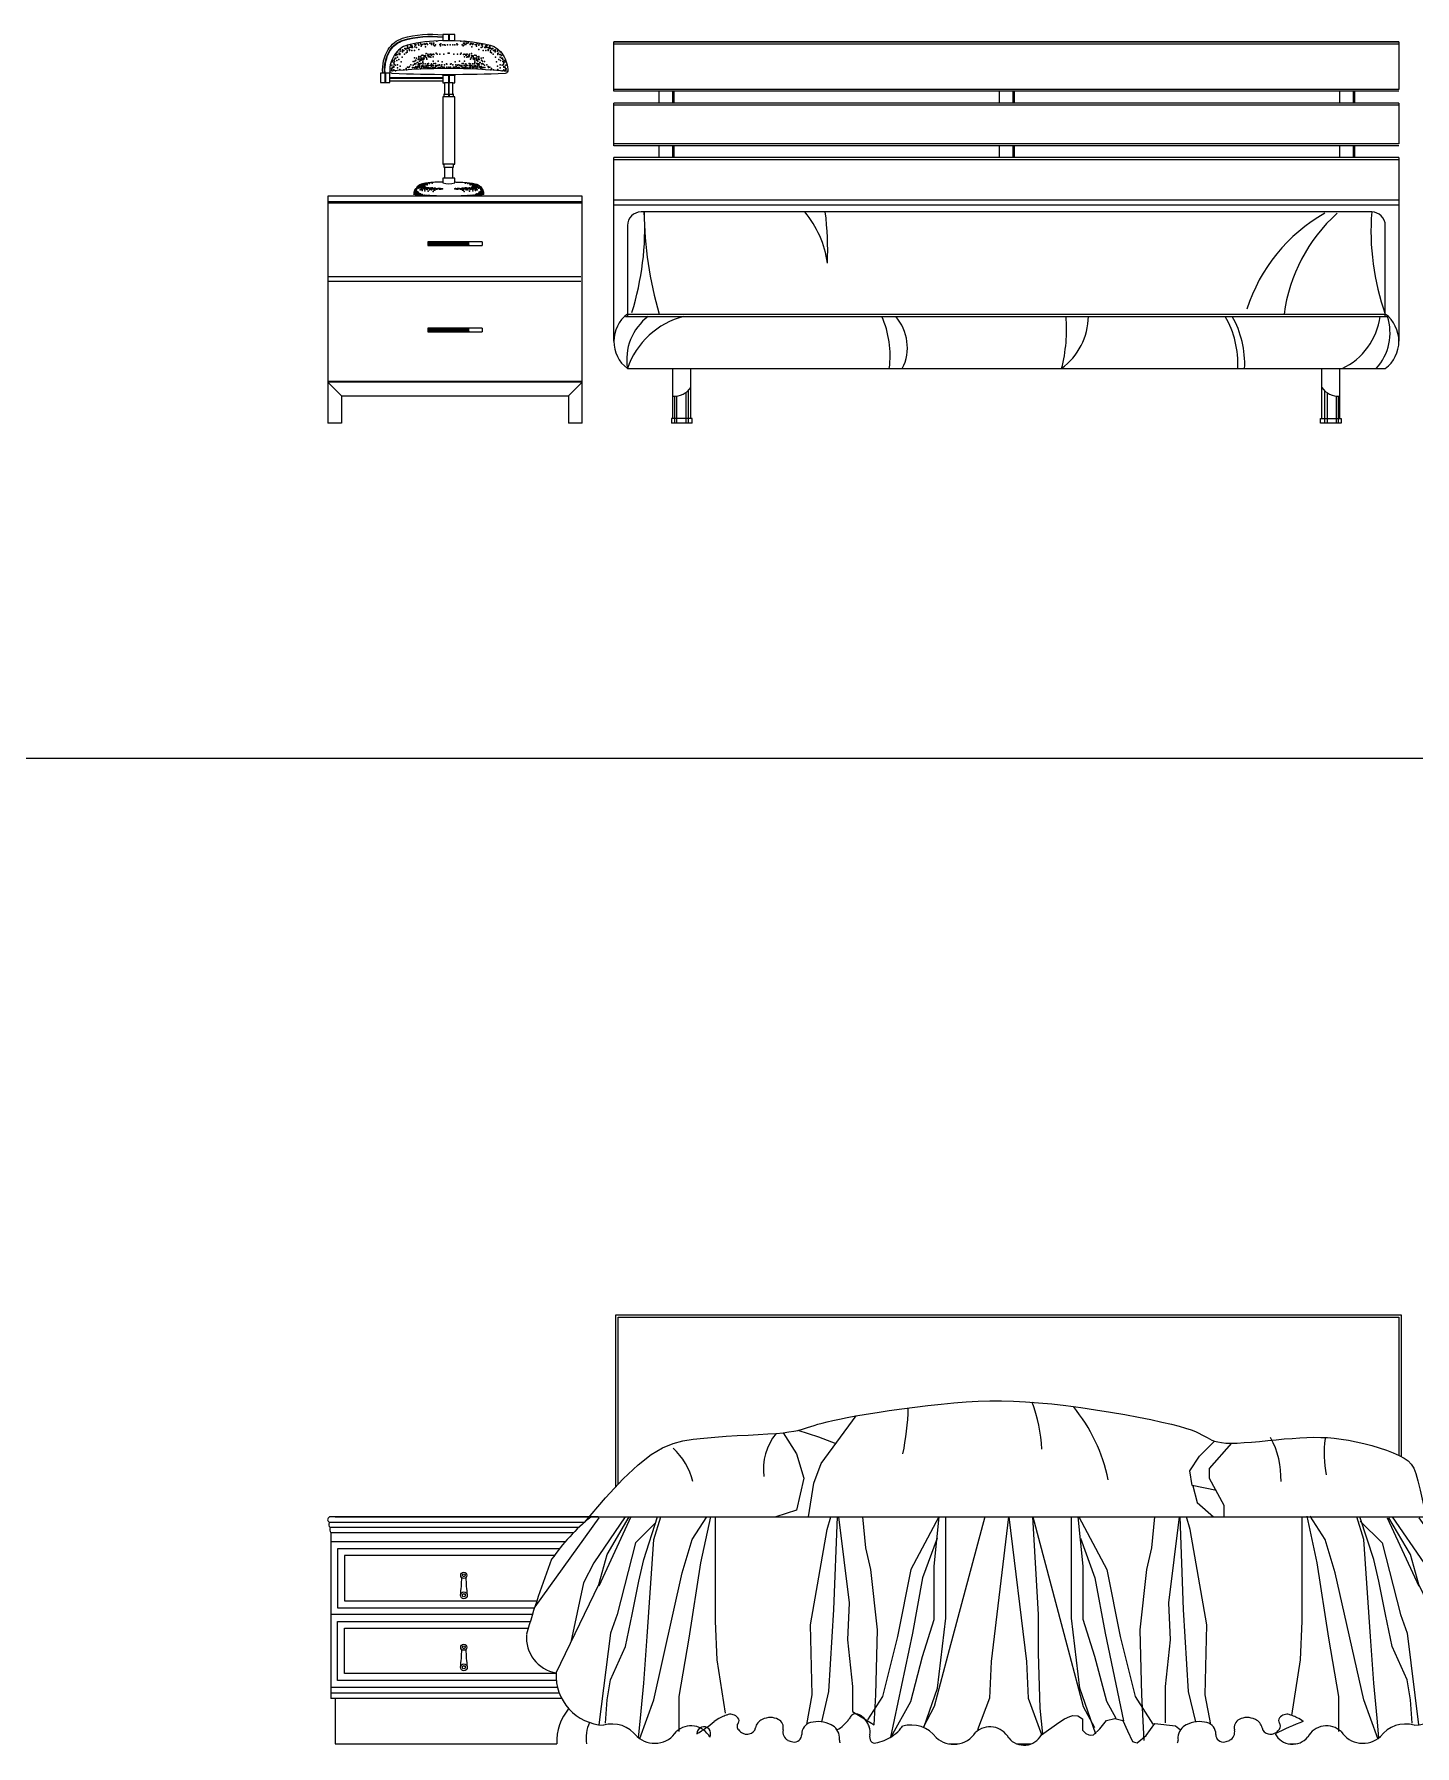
# Model space of a CAD drawing. Header units: millimetres. Extents: x 6388 to 59789, y -18725 to 8137.
# Drawn here: x 23630 to 26672, y 1434 to 5205 of the extents above; entities that cross this region are included whole.
import ezdxf

# ---------------------------------------------------------------- set-up
doc = ezdxf.new("R2010")
doc.units = ezdxf.units.MM
doc.layers.add('www.cad-blocks.net', color=7, linetype='Continuous')

# ---------------------------------------------------------------- blocks, each defined once
blk = doc.blocks.new('A$C5C5230F6')
for p, q in [((265.6, 855.6), (265.6, 842.7)), ((267.1, 855.6), (267.1, 842.7)), ((630, 731), (630, 840)), ((630, 840), (2360, 840)), ((2360, 840), (630, 840)), ((2360, 835), (630, 835)), ((2360, 840), (2360, 735)), ((125.7, 771), (125.7, 749.9)), ((126.9, 771), (126.9, 749.9)), ((253.3, 760.8), (136.7, 760.8)), ((253.3, 759.2), (136.7, 759.2)), ((265.6, 765.3), (265.6, 749.7)), ((267.1, 765.3), (267.1, 749.7)), ((253.3, 753.1), (136.7, 753.1)), ((276.8, 718.3), (255.8, 718.3)), ((275.6, 749.7), (257.1, 749.7)), ((257.1, 724.4), (275.6, 724.4)), ((265.7, 724.4), (265.7, 718.3)), ((265.9, 749.7), (265.9, 724.4)), ((266.8, 749.7), (266.8, 724.4)), ((266.9, 724.4), (266.9, 718.3)), ((2360, 735), (630, 735)), ((2360, 731), (630, 731)), ((730, 705), (730, 731)), ((760, 705), (760, 731)), ((763, 705), (763, 731)), ((1480, 705), (1480, 731)), ((1510, 705), (1510, 731)), ((1513, 705), (1513, 731)), ((2230, 705), (2230, 731)), ((2260, 705), (2260, 731)), ((2263, 705), (2263, 731)), ((630, 611), (630, 705)), ((2360, 705), (630, 705)), ((2360, 700), (630, 700)), ((2360, 705), (2360, 615)), ((2360, 615), (630, 615)), ((2360, 611), (630, 611)), ((730, 585), (730, 611)), ((760, 585), (760, 611)), ((763, 585), (763, 611)), ((1480, 585), (1480, 611)), ((1510, 585), (1510, 611)), ((1513, 585), (1513, 611)), ((2230, 585), (2230, 611)), ((2260, 585), (2260, 611)), ((2263, 585), (2263, 611)), ((276.8, 570.1), (255.8, 570.1)), ((2360, 585), (630, 585)), ((630, 180), (630, 585)), ((2360, 580), (630, 580)), ((2360, 585), (2360, 180)), ((257.1, 564), (275.6, 564)), ((275.6, 539.2), (257.1, 539.2)), ((560, 500), (0, 500)), ((0, 500), (0, 488)), ((560, 488), (560, 500)), ((2360, 491), (630, 491)), ((0, 488), (560, 488)), ((0, 488), (0, 90)), ((0, 485), (560, 485)), ((560, 0), (560, 488)), ((2360, 480), (630, 480)), ((2300, 465), (690, 465)), ((660, 435), (660, 235)), ((2330, 235), (2330, 435)), ((220, 399.2), (220, 391.2)), ((280, 399.2), (220, 399.2)), ((220, 397.3), (310.4, 397.3)), ((220, 395.3), (310.7, 395.3)), ((220, 391.2), (340, 391.2)), ((220.1, 394), (310.7, 394)), ((340, 399.2), (280, 399.2)), ((340, 399.2), (340, 391.2)), ((0, 322.5), (557.2, 322.5)), ((0, 312.5), (557.2, 312.5)), ((655.5, 235), (2334.5, 235)), ((660, 240), (2330, 240)), ((220, 209), (220, 201)), ((280, 209), (220, 209)), ((220, 207.1), (310.7, 207.1)), ((220, 205), (310.7, 205)), ((220, 201), (340, 201)), ((220.1, 203.8), (310.7, 203.8)), ((340, 209), (280, 209)), ((340, 209), (340, 201)), ((660, 120), (2330, 120)), ((760, 10), (760, 120)), ((800, 10), (800, 120)), ((2190, 10), (2190, 120)), ((2230, 10), (2230, 120)), ((0, 92), (560, 92)), ((560, 90), (0, 90)), ((0, 90), (0, 0)), ((30, 60), (0, 90)), ((530, 60), (560, 90)), ((560, 60), (560, 90)), ((30, 60), (530, 60)), ((30, 60), (30, 0)), ((530, 60), (530, 0)), ((764, 59.3), (764, 0)), ((768, 59.5), (768, 0)), ((788.4, 66.8), (788.4, 0)), ((793.6, 71), (793.6, 0)), ((2196.4, 71), (2196.4, 0)), ((2201.6, 66.8), (2201.6, 0)), ((2222, 59.5), (2222, 0)), ((2226, 59.3), (2226, 0)), ((30, 0), (0, 0)), ((560, 0), (530, 0)), ((803, 10), (757, 10)), ((757, 10), (757, 0)), ((803, 0), (757, 0)), ((803, 0), (803, 10)), ((2187, 0), (2187, 10)), ((2187, 10), (2233, 10)), ((2233, 0), (2187, 0)), ((2233, 10), (2233, 0))]:
    blk.add_line(p, q)
for points in [[(120.9, 771, -0.15616), (132.9, 823.1, -0.180266), (164.7, 847.6, -0.100872), (253.3, 855)], [(125.1, 771.4, -0.156017), (136.4, 820.9, -0.179879), (165.9, 843.6, -0.100831), (252.8, 850.8, -0.100831)], [(126.1, 771.5, -0.155978), (137.3, 820.4, -0.179774), (166.2, 842.6, -0.100821), (252.7, 849.8, -0.100821)], [(253.3, 842.4, 0.049707), (175, 832.7, 0.178104), (146.9, 811, 0.15202), (136.2, 774.6)], [(253.3, 842.4, -0.064459), (357.7, 832.7, -0.178104), (385.7, 811, -0.15202), (396.5, 774.6)], [(396.5, 774.6, -0.338174), (390.9, 770.1, -0.021936), (141.8, 770.1, -0.338174), (136.2, 774.6)]]:
    blk.add_lwpolyline(points, format="xyb")
for points in [[(279.4, 842.4), (279.4, 855.6), (253.3, 855.6), (253.3, 842.4)], [(253.3, 531.1), (250.8, 531), (247.8, 530.9), (244.8, 530.8), (241.8, 530.7), (238.9, 530.5), (236, 530.4), (233.1, 530.2), (230.2, 529.9), (227.2, 529.7), (224.3, 529.4), (221.3, 529.1), (218.2, 528.7), (215, 528.3), (211.8, 527.8), (208.7, 527), (205.5, 525.9), (202.5, 524.5), (199.6, 522.6), (196.8, 520.1), (194.2, 516.9)], [(280.2, 531.1), (282.7, 531), (285.7, 530.9), (288.7, 530.8), (291.6, 530.7), (294.6, 530.5), (297.5, 530.4), (300.4, 530.2), (303.3, 529.9), (306.2, 529.7), (309.2, 529.4), (312.2, 529.1), (315.3, 528.7), (318.5, 528.3), (321.6, 527.8), (324.8, 527), (328, 525.9), (331, 524.5), (333.9, 522.6), (336.7, 520.1), (339.2, 516.9)], [(189.7, 503.4), (189.7, 503.6), (189.8, 505.4), (189.9, 507), (190.1, 508.3), (190.3, 509.4), (190.6, 510.4), (190.8, 511.2), (191.1, 511.9), (191.3, 512.6), (191.6, 513.2), (191.9, 513.7), (192.1, 514.2), (192.4, 514.7), (192.7, 515.1), (193.1, 515.6), (193.4, 516), (193.8, 516.5), (194.2, 516.9)], [(343.8, 503.4), (335.6, 501.9), (317.8, 500.8), (293.7, 500.2), (266.4, 500), (239.2, 500.2), (215.2, 500.8), (197.7, 501.9), (189.7, 503.4)], [(343.8, 503.4), (343.8, 503.6), (343.7, 505.4), (343.6, 507), (343.4, 508.3), (343.2, 509.4), (342.9, 510.4), (342.7, 511.2), (342.4, 511.9), (342.1, 512.6), (341.9, 513.2), (341.6, 513.7), (341.4, 514.2), (341.1, 514.7), (340.7, 515.1), (340.4, 515.6), (340, 516), (339.7, 516.5), (339.2, 516.9)]]:
    blk.add_lwpolyline(points)
blk.add_lwpolyline([(136.7, 749.9), (136.7, 771), (115.8, 771), (115.8, 749.9)], close=True)
blk.add_lwpolyline([(253.3, 718.3), (253.3, 570.1), (255.8, 570.1), (255.8, 564), (257.1, 564), (257.1, 539.2), (253.3, 539.2), (253.3, 528.8, 0.140748), (279.4, 528.8), (279.4, 539.2), (275.6, 539.2), (275.6, 564), (276.8, 564), (276.8, 570.1), (279.4, 570.1), (279.4, 718.3), (276.8, 718.3), (276.8, 724.4), (275.6, 724.4), (275.6, 749.7), (279.4, 749.7), (279.4, 765.3), (253.3, 765.3), (253.3, 749.7), (257.1, 749.7), (257.1, 724.4), (255.8, 724.4), (255.8, 718.3)], format="xyb", close=True)
for centre, radius, start, end in [((264, -613.3), 1394.2, 84.5501, 95.2605), ((690, 435), 30, 90, 180), ((87.4, 427.8), 610.8, 342.4384, 3.4876), ((1515.1, 470.9), 818.1, 180.4132, 196.3931), ((879.9, 321.8), 223.1, 7.9125, 39.9431), ((420.6, 379.3), 680.8, 357.7417, 7.23), ((2378.3, 139.1), 370.5, 119.3644, 162.4456), ((2469.4, 191.2), 365.7, 132.218, 172.3263), ((2841, 422.6), 542.6, 175.5216, 199.6677), ((2300, 435), 30, 0, 90), ((253.1, 387.8), 58, 3.3462, 11.3212), ((705, 180), 75, 126.8699, 233.1301), ((778.2, 139.4), 119.8, 127.0972, 189.3317), ((828.1, 62.8), 177.6, 104.1855, 161.223), ((1029.6, 148.6), 209.4, 352.1451, 24.3557), ((1173.1, 166.7), 103.8, 333.2496, 41.1516), ((1280, 206.2), 347.7, 345.6471, 4.7548), ((1530.1, 237.1), 145.7, 306.534, 359.1922), ((1790.6, 129.8), 214.5, 357.3815, 29.3653), ((1805.8, 129.8), 214.5, 357.3815, 29.3653), ((2172.1, 253.3), 147.4, 295.2712, 352.8593), ((2224.1, 198.3), 116.4, 317.7312, 18.397), ((2285, 180), 75, 306.8699, 53.1301), ((253.1, 197.6), 58, 3.3462, 11.3212), ((764.1, 102.4), 43.1, 264.4363, 326.4411), ((2225.9, 102.4), 43.1, 213.5589, 275.5637)]:
    blk.add_arc(centre, radius, start, end)
for p in [(175.6, 830.1), (181.7, 832.1), (183.8, 831.1), (184.8, 831.1), (185.8, 830.1), (191.9, 833.2), (192.9, 833.2), (192.9, 832.1), (194, 834.2), (194, 833.2), (199.1, 835.2), (200.1, 832.1), (204.2, 836.2), (205.2, 834.2), (205.2, 830.1), (206.2, 833.2), (208.2, 834.2), (212.3, 835.2), (214.4, 834.2), (216.4, 836.2), (218.4, 836.2), (219.5, 834.2), (224.6, 837.2), (227.6, 837.2), (228.6, 834.2), (231.7, 837.2), (232.7, 833.2), (233.7, 837.2), (234.8, 831.1), (235.8, 831.1), (236.8, 833.2), (239.9, 841.3), (247, 834.2), (248, 833.2), (248.1, 831.1), (249, 835.2), (253.1, 833.2), (257.2, 833.2), (258.3, 832.1), (263.3, 833.2), (269.5, 833.2), (275.6, 833.2), (279.7, 833.2), (283.8, 835.2), (284.8, 833.2), (285.8, 834.2), (292.9, 841.3), (296, 833.2), (298, 831.1), (299.1, 837.2), (300.1, 841.3), (300.1, 833.2), (301.1, 837.2), (304.2, 840.3), (304.2, 834.2), (305.2, 837.2), (308.2, 837.2), (309.3, 838.2), (313.3, 834.2), (314.4, 836.2), (316.4, 836.2), (318.4, 834.2), (320.5, 835.2), (324.6, 834.2), (326.6, 833.2), (327.6, 834.2), (327.6, 830.1), (328.6, 836.2), (332.7, 832.1), (333.7, 835.2), (338.8, 834.2), (338.8, 833.2), (339.8, 833.2), (339.8, 832.1), (340.9, 833.2), (347, 830.1), (348, 831.1), (349, 831.1), (351.1, 832.1), (357.2, 830.1), (142, 795.5), (143, 798.5), (145, 793.4), (146, 797.5), (147.1, 800.6), (147.1, 796.5), (148.1, 803.6), (150.1, 809.7), (150.1, 809.7), (150.1, 803.6), (152.2, 811.8), (152.2, 798.5), (153.2, 817.9), (153.2, 805.7), (154.2, 811.8), (156.2, 800.6), (157.3, 814.8), (158.3, 813.8), (158.3, 811.8), (159.3, 823), (159.3, 818.9), (161.3, 795.5), (163.4, 818.9), (163.4, 805.7), (164.4, 821.9), (164.4, 817.9), (165.4, 820.9), (167.5, 820.9), (168.5, 812.8), (169.5, 825), (170.5, 825), (171.5, 824), (172.6, 815.8), (174.6, 825), (174.6, 819.9), (174.6, 816.9), (175.6, 828.1), (176.6, 825), (179.7, 827), (179.7, 823), (179.7, 820.9), (182.8, 828.1), (184.8, 827), (184.8, 820.9), (185.8, 828.1), (185.8, 827), (186.8, 827), (187.8, 796.5), (190.9, 820.9), (190.9, 804.6), (191.9, 829.1), (191.9, 829.1), (191.9, 797.5), (191.9, 792.4), (194, 799.5), (195, 827), (195, 803.6), (197, 794.4), (198, 794.4), (199.1, 800.6), (200.1, 823), (200.1, 807.7), (200.1, 804.6), (201.1, 801.6), (202.1, 797.5), (203.1, 792.4), (204.2, 806.7), (204.2, 801.6), (204.2, 798.5), (205.2, 799.5), (205.2, 792.4), (206.2, 809.7), (206.2, 803.6), (206.2, 800.6), (209.3, 810.7), (209.3, 803.6), (209.3, 797.5), (209.3, 794.4), (210.3, 800.6), (211.3, 803.6), (212.3, 808.7), (212.3, 806.7), (212.3, 802.6), (214.4, 808.7), (215.4, 829.1), (215.4, 809.7), (215.4, 806.7), (216.4, 813.8), (217.4, 804.6), (218.4, 801.6), (220.5, 812.8), (220.5, 808.7), (221.5, 809.7), (221.5, 792.4), (222.5, 810.7), (222.5, 806.7), (222.5, 806.7), (224.6, 806.7), (225.6, 812.8), (225.6, 806.7), (226.6, 812.8), (226.6, 805.7), (227.6, 810.7), (228.6, 810.7), (229.7, 811.8), (231.7, 806.7), (231.7, 797.5), (232.7, 812.8), (233.7, 811.8), (233.7, 792.4), (236.8, 792.4), (238.8, 814.8), (240.9, 812.8), (242.9, 797.5), (247, 812.8), (252.1, 795.5), (255.2, 812.8), (265.3, 814.8), (267.4, 814.8), (277.6, 812.8), (280.7, 795.5), (285.8, 812.8), (289.9, 797.5), (291.9, 812.8), (294, 814.8), (296, 792.4), (299.1, 811.8), (299.1, 792.4), (300.1, 812.8), (301.1, 806.7), (301.1, 797.5), (303.1, 811.8), (304.2, 810.7), (305.2, 810.7), (306.2, 812.8), (306.2, 805.7), (307.2, 812.8), (307.2, 806.7), (308.2, 806.7), (310.3, 810.7), (310.3, 806.7), (310.3, 806.7), (311.3, 809.7), (311.3, 792.4), (312.3, 812.8), (312.3, 808.7), (314.4, 801.6), (315.4, 804.6), (316.4, 813.8), (317.4, 829.1), (317.4, 809.7), (317.4, 806.7), (318.4, 808.7), (320.5, 808.7), (320.5, 806.7), (320.5, 802.6), (321.5, 803.6), (322.5, 800.6), (323.5, 810.7), (323.5, 803.6), (323.5, 797.5), (323.5, 794.4), (326.6, 809.7), (326.6, 803.6), (326.6, 800.6), (327.6, 799.5), (327.6, 792.4), (328.6, 806.7), (328.6, 801.6), (328.6, 798.5), (329.7, 792.4), (330.7, 797.5), (331.7, 801.6), (332.7, 823), (332.7, 807.7), (332.7, 804.6), (333.7, 800.6), (334.8, 794.4), (335.8, 794.4), (337.8, 827), (337.8, 803.6), (338.8, 799.5), (340.9, 829.1), (340.9, 829.1), (340.9, 797.5), (340.9, 792.4), (341.9, 820.9), (341.9, 804.6), (344.9, 796.5), (346, 827), (347, 828.1), (347, 827), (348, 827), (348, 820.9), (350, 828.1), (353.1, 827), (353.1, 823), (353.1, 820.9), (356.2, 825), (357.2, 828.1), (358.2, 825), (358.2, 819.9), (358.2, 816.9), (360.2, 815.8), (361.3, 824), (362.3, 825), (363.3, 825), (364.3, 812.8), (365.3, 820.9), (367.4, 820.9), (368.4, 821.9), (368.4, 817.9), (369.4, 818.9), (369.4, 805.7), (371.5, 795.5), (373.5, 823), (373.5, 818.9), (374.5, 813.8), (374.5, 811.8), (375.5, 814.8), (376.6, 800.6), (378.6, 811.8), (379.6, 817.9), (379.6, 805.7), (380.6, 811.8), (380.6, 798.5), (382.7, 809.7), (382.7, 809.7), (382.7, 803.6), (384.7, 803.6), (385.7, 800.6), (385.7, 796.5), (386.8, 797.5), (387.8, 793.4), (389.8, 798.5), (390.8, 795.5), (139.9, 780.2), (140.9, 788.3), (140.9, 780.2), (140.9, 778.1), (142, 784.3), (142, 776.1), (143, 783.2), (145, 786.3), (145, 784.3), (145, 778.1), (146, 790.4), (146, 790.4), (149.1, 788.3), (149.1, 776.1), (153.2, 789.4), (153.2, 782.2), (158.3, 779.2), (159.3, 786.3), (167.5, 778.1), (172.6, 781.2), (173.6, 778.1), (175.6, 784.3), (178.7, 783.2), (179.7, 785.3), (182.8, 789.4), (186.8, 783.2), (187.8, 788.3), (189.9, 783.2), (190.9, 790.4), (191.9, 782.2), (192.9, 783.2), (194, 791.4), (194, 785.3), (194, 785.3), (194, 785.3), (195, 783.2), (196, 781.2), (197, 784.3), (198, 785.3), (198, 784.3), (199.1, 789.4), (200.1, 791.4), (201.1, 789.4), (201.1, 789.4), (202.1, 789.4), (202.1, 786.3), (202.1, 786.3), (202.1, 784.3), (204.2, 780.2), (206.2, 786.3), (206.2, 782.2), (207.2, 786.3), (208.2, 787.3), (208.2, 785.3), (210.3, 791.4), (210.3, 785.3), (211.3, 786.3), (211.3, 783.2), (214.4, 791.4), (214.4, 786.3), (214.4, 783.2), (217.4, 787.3), (218.4, 785.3), (218.4, 783.2), (219.5, 791.4), (219.5, 787.3), (221.5, 787.3), (221.5, 783.2), (225.6, 787.3), (225.6, 782.2), (226.6, 788.3), (228.6, 791.4), (228.6, 786.3), (229.7, 783.2), (230.7, 788.3), (230.7, 787.3), (232.7, 787.3), (232.7, 783.2), (234.8, 783.2), (234.8, 782.2), (236.8, 783.2), (237.8, 787.3), (237.8, 786.3), (238.8, 786.3), (240.9, 787.3), (242.9, 788.3), (242.9, 783.2), (245, 783.2), (246, 789.4), (247, 788.3), (248, 783.2), (250.1, 785.3), (250.1, 785.3), (251.1, 789.4), (253.1, 784.3), (256.2, 784.3), (257.2, 789.4), (261.3, 791.4), (262.3, 790.4), (262.3, 784.3), (266.4, 784.3), (266.4, 784.3), (270.5, 790.4), (270.5, 784.3), (271.5, 791.4), (275.6, 789.4), (276.6, 784.3), (279.7, 784.3), (281.7, 789.4), (282.7, 785.3), (282.7, 785.3), (284.8, 783.2), (285.8, 788.3), (286.8, 789.4), (287.8, 783.2), (289.9, 788.3), (289.9, 783.2), (291.9, 787.3), (294, 786.3), (295, 787.3), (295, 786.3), (296, 783.2), (298, 783.2), (298, 782.2), (300.1, 787.3), (300.1, 783.2), (302.1, 788.3), (302.1, 787.3), (303.1, 783.2), (304.2, 791.4), (304.2, 786.3), (306.2, 788.3), (307.2, 787.3), (307.2, 782.2), (311.3, 787.3), (311.3, 783.2), (313.3, 791.4), (313.3, 787.3), (314.4, 785.3), (314.4, 783.2), (315.4, 787.3), (318.4, 791.4), (318.4, 786.3), (318.4, 783.2), (321.5, 786.3), (321.5, 783.2), (322.5, 791.4), (322.5, 785.3), (324.6, 787.3), (324.6, 785.3), (325.6, 786.3), (326.6, 786.3), (326.6, 782.2), (328.6, 780.2), (330.7, 789.4), (330.7, 786.3), (330.7, 786.3), (330.7, 784.3), (331.7, 789.4), (331.7, 789.4), (332.7, 791.4), (333.7, 789.4), (334.8, 785.3), (334.8, 784.3), (335.8, 784.3), (336.8, 781.2), (337.8, 783.2), (338.8, 791.4), (338.8, 785.3), (338.8, 785.3), (338.8, 785.3), (339.8, 783.2), (340.9, 782.2), (341.9, 790.4), (342.9, 783.2), (344.9, 788.3), (346, 783.2), (350, 789.4), (353.1, 785.3), (354.1, 783.2), (357.2, 784.3), (359.2, 778.1), (360.2, 781.2), (365.3, 778.1), (373.5, 786.3), (374.5, 779.2), (379.6, 789.4), (379.6, 782.2), (383.7, 788.3), (383.7, 776.1), (386.8, 790.4), (386.8, 790.4), (387.8, 786.3), (387.8, 784.3), (387.8, 778.1), (389.8, 783.2), (390.8, 784.3), (390.8, 776.1), (391.9, 788.3), (391.9, 780.2), (391.9, 778.1), (392.9, 780.2), (224.2, 528), (229.6, 528.6), (303, 528.6), (308.5, 528), (191.7, 504.6), (192, 507.8), (192, 507.3), (192.3, 511.1), (192.3, 508.7), (192.3, 506.5), (192.3, 505.9), (192.3, 504), (192.5, 504.3), (193.1, 508.4), (193.1, 508.1), (193.4, 510.8), (193.4, 506.5), (193.4, 506.2), (193.4, 504.3), (193.4, 503.7), (193.6, 512.7), (193.9, 506.2), (193.9, 504), (193.9, 502.7), (194.2, 510.3), (194.2, 506.5), (194.5, 513.6), (194.5, 512.5), (194.5, 508.1), (194.7, 513.8), (194.7, 510), (195, 514.4), (195, 511.9), (195, 511.4), (195, 511.1), (195.3, 514.4), (195.3, 506.7), (195.3, 503.5), (195.3, 503.2), (195.5, 515.7), (195.5, 502.9), (195.8, 503.2), (195.8, 502.4), (196.1, 517.1), (196.1, 506.2), (196.1, 504), (196.1, 502.9), (196.4, 506.7), (196.4, 503.7), (196.9, 517.1), (196.9, 503.2), (197.5, 509.2), (197.5, 506.5), (198, 502.7), (198.3, 504.8), (198.3, 503.5), (198.3, 502.7), (198.8, 502.1), (199.1, 520.1), (199.1, 519.3), (199.1, 508.9), (199.4, 504), (199.4, 503.7), (200.2, 506.5), (200.2, 504.3), (200.5, 502.4), (200.7, 517.1), (201, 505.9), (201, 501.8), (201.3, 503.5), (201.5, 519.3), (201.5, 502.4), (201.8, 502.1), (202.1, 520.1), (202.1, 519.8), (202.6, 521.5), (202.6, 502.4), (202.9, 521.5), (203.5, 519), (203.7, 514.1), (204.3, 521.2), (204.3, 504.8), (204.3, 501.6), (204.8, 523.1), (204.8, 517.9), (204.8, 502.7), (205.1, 522.8), (205.1, 521.2), (205.1, 520.4), (205.4, 521.2), (205.6, 515.5), (206.2, 501.6), (206.7, 522.8), (206.7, 521.2), (207, 501.6), (207.5, 521.5), (207.5, 512.2), (207.5, 503.5), (207.5, 501.6), (207.8, 523.9), (207.8, 513.6), (208.1, 517.9), (208.4, 520.4), (208.4, 518.7), (208.6, 525), (208.6, 523.4), (208.9, 519), (209.2, 524.5), (209.2, 521.2), (209.5, 523.4), (209.5, 521.7), (210, 520.4), (210, 520.4), (210, 516.8), (210.3, 525.3), (210.3, 524.2), (210.3, 522.3), (210.3, 521.2), (210.3, 501.6), (210.6, 523.1), (210.6, 521.5), (210.6, 518.2), (210.8, 520.1), (211.1, 522.8), (211.4, 526.1), (211.6, 525.3), (211.6, 524.2), (211.6, 520.1), (211.6, 517.9), (211.6, 501.3), (212.2, 524.7), (212.2, 523.4), (212.2, 502.1), (212.7, 525.6), (212.7, 520.1), (212.7, 519), (212.7, 515.5), (213.3, 518.7), (213.6, 511.7), (213.8, 526.1), (213.8, 522.3), (213.8, 515.2), (214.1, 518.5), (214.4, 519.8), (214.4, 518.2), (214.4, 517.1), (214.4, 501), (214.6, 525.3), (215.2, 516.8), (215.2, 501.6), (215.7, 526.1), (215.7, 518.7), (215.7, 517.6), (216, 519), (216.3, 501), (216.6, 526.4), (216.6, 517.6), (217.1, 515.5), (217.4, 525.8), (217.9, 518.2), (217.9, 516.6), (218.7, 501.3), (219, 524.5), (219, 514.4), (219.6, 517.6), (219.8, 526.9), (220.6, 518.5), (220.6, 517.4), (220.6, 516.6), (220.9, 511.1), (221.2, 517.6), (221.5, 501.3), (222.3, 517.9), (222.8, 517.4), (223.9, 513.8), (223.9, 501), (224.5, 514.7), (225.3, 516.8), (225.3, 515.5), (226.1, 517.1), (226.9, 500.8), (227.7, 517.9), (227.7, 515.7), (228, 514.1), (228.6, 517.4), (228.8, 517.4), (229.1, 500.8), (229.4, 517.6), (229.4, 515.7), (229.6, 516.6), (230.2, 517.4), (230.5, 517.9), (230.5, 516), (230.7, 517.1), (231.3, 500.8), (232.1, 510.3), (232.4, 516), (232.4, 515.7), (233.2, 515.7), (234.3, 513.3), (234.8, 517.4), (234.8, 517.1), (234.8, 517.1), (234.8, 515.2), (235.9, 513.3), (236.5, 517.4), (236.5, 516.8), (236.5, 516.3), (236.5, 515.7), (236.7, 516.8), (239.2, 515.5), (239.5, 516.3), (240, 516), (240.3, 515.5), (240.6, 516), (241.7, 516.3), (241.9, 516), (241.9, 515.7), (243.3, 516.8), (244.4, 516.6), (245.7, 516.6), (246, 515.5), (246.6, 516.8), (247.1, 516.8), (247.9, 515.5), (248.7, 515.5), (249, 516.3), (250.9, 515.7), (252, 516.3), (252.6, 516.3), (280.1, 516.3), (280.6, 516.3), (281.5, 516.6), (281.7, 515.7), (283.6, 516.3), (283.9, 515.5), (284.7, 515.5), (285.6, 516.8), (286.1, 516.8), (286.6, 515.5), (286.9, 516.6), (288.3, 516.6), (289.4, 516.8), (290.7, 516), (290.7, 515.7), (291, 516.3), (292.1, 516), (292.4, 515.5), (292.7, 516), (293.2, 516.3), (293.5, 515.5), (295.9, 516.8), (296.2, 517.4), (296.2, 516.8), (296.2, 516.3), (296.2, 515.7), (296.7, 513.3), (297.8, 517.4), (297.8, 517.1), (297.8, 517.1), (297.8, 515.2), (298.4, 513.3), (299.5, 515.7), (300.3, 516), (300.3, 515.7), (300.6, 510.3), (301.4, 500.8), (301.9, 517.1), (302.2, 517.9), (302.2, 516), (302.5, 517.4), (303, 516.6), (303.3, 517.6), (303.3, 515.7), (303.6, 500.8), (303.8, 517.4), (304.1, 517.4), (304.7, 514.1), (304.9, 517.9), (304.9, 515.7), (305.7, 500.8), (306.6, 517.1), (307.4, 516.8), (307.4, 515.5), (308.2, 514.7), (308.7, 513.8), (308.7, 501), (309.8, 517.4), (311.2, 501.3), (311.5, 517.6), (311.7, 511.1), (312, 518.5), (312, 517.4), (312, 516.6), (312.8, 526.9), (313.1, 517.6), (313.1, 516.3), (313.7, 524.5), (313.7, 514.4), (313.9, 501.3), (315.3, 525.8), (315.6, 515.5), (316.1, 526.4), (316.1, 517.6), (316.4, 501), (316.7, 519), (316.9, 526.1), (316.9, 518.7), (316.9, 517.6), (317.5, 501.6), (317.8, 517.4), (318, 525.3), (318.3, 519.8), (318.3, 518.2), (318.3, 517.1), (318.3, 501), (318.6, 518.5), (318.8, 526.1), (318.8, 522.3), (318.8, 515.2), (319.1, 511.7), (319.9, 525.6), (319.9, 519), (319.9, 515.5), (320.5, 524.7), (320.5, 523.4), (320.5, 502.1), (320.8, 525.6), (321, 525.3), (321, 524.2), (321, 520.1), (321, 520.1), (321, 517.9), (321, 501.3), (321.3, 526.1), (321.3, 524.7), (321.6, 522.8), (321.8, 520.1), (322.1, 521.5), (322.1, 518.2), (322.4, 525.3), (322.4, 522.3), (322.4, 521.2), (322.4, 501.6), (322.7, 520.4), (322.7, 516.8), (323.2, 522.6), (323.2, 521.7), (323.5, 524.5), (323.5, 521.2), (323.8, 519), (323.8, 516.8), (324, 525), (324, 523.4), (324, 522.3), (324.3, 523.9), (324.3, 520.4), (324.3, 518.7), (324.6, 517.9), (324.8, 523.9), (324.8, 522.6), (324.8, 513.6), (325.1, 521.5), (325.1, 517.9), (325.1, 512.2), (325.1, 503.5), (325.1, 501.6), (325.7, 501.6), (325.9, 522.8), (325.9, 521.2), (326.2, 524.2), (326.5, 501.6), (327, 515.5), (327.3, 521.2), (327.6, 522.8), (327.6, 521.2), (327.6, 520.4), (327.8, 523.1), (327.8, 517.9), (327.8, 502.7), (328.1, 523.1), (328.4, 521.2), (328.4, 504.8), (328.4, 501.6), (328.9, 514.1), (329.2, 519), (329.8, 521.5), (330, 521.5), (330, 502.4), (330.6, 520.1), (330.6, 519.8), (330.8, 502.1), (331.1, 519.3), (331.1, 502.4), (331.7, 505.9), (331.7, 501.8), (331.9, 517.1), (332.2, 502.4), (332.5, 506.5), (332.5, 504.3), (333.3, 504), (333.3, 503.7), (333.6, 520.1), (333.6, 519.3), (333.6, 508.9), (333.8, 502.1), (334.4, 503.5), (334.4, 502.7), (334.7, 502.7), (335.2, 509.2), (335.2, 506.5), (335.8, 517.1), (335.8, 503.2), (336.3, 506.7), (336.3, 503.7), (336.6, 517.1), (336.6, 506.2), (336.8, 503.2), (336.8, 502.4), (337.1, 515.7), (337.1, 502.9), (337.4, 514.4), (337.4, 506.7), (337.4, 503.5), (337.4, 503.2), (337.7, 514.4), (337.7, 511.9), (337.7, 511.7), (337.7, 511.4), (337.7, 511.1), (337.9, 513.8), (337.9, 510), (338.2, 513.6), (338.2, 512.5), (338.2, 508.1), (338.2, 505.7), (338.5, 510.3), (338.5, 506.5), (338.8, 504), (338.8, 502.7), (339, 512.7), (339.3, 510.8), (339.3, 506.2), (339.3, 504.3), (339.6, 508.4), (339.6, 508.1), (339.6, 508.1), (339.8, 506.7), (340.1, 504.3), (340.4, 511.1), (340.4, 510), (340.4, 508.7), (340.4, 506.5), (340.4, 504), (340.7, 507.8), (340.7, 507.3), (340.9, 504.6)]:
    blk.add_point(p)
blk = doc.blocks.new('A$C0C653DDB')
for p, q in [((634.5, 569.1), (634.5, 947.6)), ((634.5, 947.6), (2364.8, 947.6)), ((2364.8, 947.6), (2364.8, 635.8)), ((639.5, 574.4), (639.5, 942.6)), ((639.5, 942.6), (2359.8, 942.6)), ((2359.8, 942.6), (2359.8, 638.4)), ((1379.2, 753.9), (1406.3, 756)), ((1406.3, 756), (1432.6, 757.4)), ((1432.6, 757.4), (1458.5, 758.2)), ((1458.5, 758.2), (1484.4, 758.3)), ((1484.4, 758.3), (1510.6, 757.7)), ((1510.6, 757.7), (1537.5, 756.4)), ((1537.5, 756.4), (1565.6, 754.3)), ((1565.6, 754.3), (1595.2, 751.5)), ((1086.7, 620.2), (1163.8, 725.2)), ((1112.6, 715.1), (1127.2, 718.3)), ((1127.2, 718.3), (1144.1, 721.6)), ((1144.1, 721.6), (1163.6, 725.2)), ((1163.6, 725.2), (1185.9, 729)), ((1185.9, 729), (1210.5, 733)), ((1210.5, 733), (1236.9, 737)), ((1236.9, 737), (1264.7, 740.9)), ((1264.7, 740.9), (1293.3, 744.7)), ((1293.3, 744.7), (1322.3, 748.2)), ((1322.3, 748.2), (1351.1, 751.3)), ((1351.1, 751.3), (1379.2, 753.9)), ((1595.2, 751.5), (1626.4, 747.8)), ((1626.4, 747.8), (1658.9, 743.5)), ((1658.9, 743.5), (1691.8, 738.6)), ((1691.8, 738.6), (1724.4, 733.4)), ((1724.4, 733.4), (1756, 728)), ((1756, 728), (1786, 722.5)), ((1786, 722.5), (1813.5, 717)), ((1813.5, 717), (1837.8, 711.8)), ((852.5, 678.5), (877.3, 680.3)), ((877.3, 680.3), (902, 681.8)), ((902, 681.8), (925.9, 683.1)), ((925.9, 683.1), (948.5, 684.3)), ((948.5, 684.3), (969.2, 685.6)), ((969.2, 685.6), (987.5, 686.8)), ((987.5, 686.8), (1002.9, 688.3)), ((1002.9, 688.3), (1015.7, 689.8)), ((1003.2, 688.3), (1032.8, 641.7)), ((1015.7, 689.8), (1026.4, 691.5)), ((1026.4, 691.5), (1035.4, 693.4)), ((1035.4, 693.4), (1043.3, 695.4)), ((1035.7, 693.5), (1081.3, 679.4)), ((1043.3, 695.4), (1050.3, 697.4)), ((1050.3, 697.4), (1057, 699.6)), ((1057, 699.6), (1063.9, 701.9)), ((1063.9, 701.9), (1071.3, 704.3)), ((1071.3, 704.3), (1079.6, 706.8)), ((1079.6, 706.8), (1089.1, 709.4)), ((1081.3, 679.4), (1119.1, 664.3)), ((1089.1, 709.4), (1100, 712.2)), ((1100, 712.2), (1112.6, 715.1)), ((1837.8, 711.8), (1858.6, 706.9)), ((1858.6, 706.9), (1875.8, 702.4)), ((1875.8, 702.4), (1890.1, 698.2)), ((1890.1, 698.2), (1901.9, 694.3)), ((1901.9, 694.3), (1911.5, 690.6)), ((1911.5, 690.6), (1919.4, 687.1)), ((1919.4, 687.1), (1926, 683.8)), ((1926, 683.8), (1931.8, 680.6)), ((1931.8, 680.6), (1937.2, 677.5)), ((712.5, 640), (737.6, 655.1)), ((737.6, 655.1), (760.5, 664.6)), ((760.5, 664.6), (782.4, 670.2)), ((782.4, 670.2), (804.6, 673.7)), ((804.6, 673.7), (828.1, 676.3)), ((828.1, 676.3), (852.5, 678.5)), ((1032.8, 641.7), (1049, 587.9)), ((1920.6, 636.4), (1954, 669.7)), ((1937.2, 677.5), (1942.5, 674.6)), ((1990.9, 665.1), (1942.2, 609.4)), ((1942.5, 674.6), (1948, 672)), ((1948, 672), (1954, 669.7)), ((1954, 669.7), (1961, 667.8)), ((1961, 667.8), (1969.1, 666.3)), ((1969.1, 666.3), (1978.7, 665.4)), ((1978.7, 665.4), (1990.2, 665.1)), ((1990.2, 665.1), (2003.6, 665.4)), ((2003.6, 665.4), (2018.8, 666.3)), ((2018.8, 666.3), (2035.4, 667.5)), ((2035.4, 667.5), (2053, 669.1)), ((2053, 669.1), (2071.1, 670.9)), ((2071.1, 670.9), (2089.4, 672.6)), ((2089.4, 672.6), (2107.5, 674.4)), ((2107.5, 674.4), (2125, 675.8)), ((2125, 675.8), (2141.6, 677)), ((2141.6, 677), (2157.4, 677.8)), ((2157.4, 677.8), (2172.7, 678.1)), ((2172.7, 678.1), (2187.7, 678)), ((2187.7, 678), (2202.6, 677.3)), ((2202.6, 677.3), (2217.7, 676.1)), ((2217.7, 676.1), (2233.1, 674.2)), ((2233.1, 674.2), (2249.1, 671.6)), ((2249.1, 671.6), (2265.8, 668.3)), ((2265.8, 668.3), (2282.9, 664.4)), ((2282.9, 664.4), (2300, 659.9)), ((2300, 659.9), (2316.7, 655)), ((2316.7, 655), (2332.6, 649.6)), ((2332.6, 649.6), (2347.3, 644)), ((2347.3, 644), (2360.4, 638.2)), ((650.7, 586.4), (684, 617.6)), ((684, 617.6), (712.5, 640)), ((1070.5, 577.1), (1086.7, 620.2)), ((1899.1, 604.1), (1920.6, 636.4)), ((1904.5, 571.8), (1899.1, 604.1)), ((1942.2, 609.4), (1942.2, 587.9)), ((2360.4, 638.2), (2371.4, 632.3)), ((2371.4, 632.3), (2380.2, 626.2)), ((2380.2, 626.2), (2387, 619.1)), ((2387, 619.1), (2392.6, 610)), ((2392.6, 610), (2397.3, 598.1)), ((611.6, 544.6), (650.7, 586.4)), ((1049, 587.9), (1032.8, 517.9)), ((1059.1, 502.6), (1070.5, 577.1)), ((1958.4, 561), (1904.5, 571.8)), ((1906.1, 571.3), (1915.2, 534.1)), ((1942.2, 587.9), (1974.5, 528.7)), ((2397.3, 598.1), (2401.9, 582.4)), ((2401.9, 582.4), (2406.8, 561.8)), ((565.2, 490.6), (611.6, 544.6)), ((1915.2, 534.1), (1951.3, 502.6)), ((1974.5, 528.7), (1974.5, 502.6)), ((2406.8, 561.8), (2412.6, 535.5)), ((2412.6, 535.5), (2419.8, 502.6)), ((595.9, 502.6), (3.4, 502.6)), ((565.2, 490.6), (3.4, 490.6)), ((16.4, 502.6), (2983, 502.6)), ((596.8, 500.7), (456.2, 304.7)), ((655.3, 502.6), (585.7, 401.4)), ((667.6, 502.6), (596.8, 349.9)), ((615.2, 419.8), (664.1, 502.6)), ((696.2, 408.8), (726.2, 502.6)), ((718.3, 452.9), (733.6, 502.6)), ((802.9, 452.9), (834.9, 502.6)), ((843, 502.6), (821.3, 401.4)), ((853.8, 372), (853.8, 502.6)), ((1032.8, 517.9), (986.7, 502.6)), ((1100.5, 475), (1108.4, 502.6)), ((1115.2, 298.4), (1122.6, 502.6)), ((1125.1, 502.6), (1148.3, 313.1)), ((1185.2, 434.5), (1178.7, 502.6)), ((1346.2, 502.6), (1284.5, 386.7)), ((1336.1, 394), (1347.3, 502.6)), ((1361.9, 280), (1361.9, 502.6)), ((1447.3, 502.6), (1369.2, 210.2)), ((1500.1, 502.6), (1461.2, 184.4)), ((1500.5, 502.6), (1539.4, 184.4)), ((1552.7, 502.6), (1565.1, 287.4)), ((1553.4, 502.6), (1631.4, 210.2)), ((1638.8, 280), (1638.8, 502.6)), ((1664.5, 394), (1653.3, 502.6)), ((1654.4, 502.6), (1716.1, 386.7)), ((1815.5, 434.5), (1822, 502.6)), ((1875.5, 502.6), (1852.3, 313.1)), ((1885.4, 298.4), (1878, 502.6)), ((1900.1, 475), (1892.2, 502.6)), ((2146.8, 372), (2146.8, 502.6)), ((2157.2, 504.4), (2179.3, 401.4)), ((2197.7, 452.9), (2164.6, 504.4)), ((2282.4, 452.9), (2267.1, 502.6)), ((2304.5, 408.8), (2275, 500.7)), ((2275, 493.3), (2322.9, 445.5)), ((2333.9, 500.7), (2403.8, 349.9)), ((2385.4, 419.8), (2337.6, 500.7)), ((2345.3, 502.6), (2414.9, 401.4)), ((2403.4, 502.6), (2995.9, 502.6)), ((2403.8, 500.7), (2544.4, 304.7)), ((2435.4, 490.6), (2995.9, 490.6)), ((553.1, 479.6), (4.7, 479.6)), ((540.8, 467.6), (6.5, 467.6)), ((6.5, 467.6), (6.5, 126.6)), ((722.1, 489.9), (677.8, 445.5)), ((703.5, 239.6), (718.3, 452.9)), ((780.8, 379.3), (802.9, 452.9)), ((1063.7, 265.3), (1100.5, 475)), ((1342.5, 456), (1310.3, 368.3)), ((1658.1, 456), (1690.3, 368.3)), ((1936.9, 265.3), (1900.1, 475)), ((2219.8, 379.3), (2197.7, 452.9)), ((2297.1, 239.6), (2282.4, 452.9)), ((2447.6, 479.6), (2994.6, 479.6)), ((2459.8, 467.6), (2992.8, 467.6)), ((2992.8, 467.6), (2992.8, 126.6)), ((522.4, 447.6), (6.5, 447.6)), ((510, 432.6), (21.5, 432.6)), ((21.5, 432.6), (21.5, 302.6)), ((498.7, 417.6), (36.5, 417.6)), ((36.5, 417.6), (36.5, 317.6)), ((596.8, 353.6), (615.2, 419.8)), ((677.8, 445.5), (637.3, 287.4)), ((1196.2, 386.7), (1185.2, 434.5)), ((1804.4, 386.7), (1815.5, 434.5)), ((2322.9, 445.5), (2363.4, 287.4)), ((2403.8, 353.6), (2385.4, 419.8)), ((2478.2, 447.6), (2992.8, 447.6)), ((2490.6, 432.6), (2977.8, 432.6)), ((2501.9, 417.6), (2962.8, 417.6)), ((2962.8, 417.6), (2962.8, 317.6)), ((2977.8, 432.6), (2977.8, 302.6)), ((585.7, 401.4), (563.6, 357.3)), ((685.1, 360.9), (696.2, 408.8)), ((718.3, 99.8), (780.8, 379.3)), ((821.3, 401.4), (795.6, 235.9)), ((1210.9, 254.3), (1196.2, 386.7)), ((1284.5, 386.7), (1255.1, 239.6)), ((1336.1, 276.4), (1336.1, 394)), ((1664.5, 276.4), (1664.5, 394)), ((1716.1, 386.7), (1745.5, 239.6)), ((1789.7, 254.3), (1804.4, 386.7)), ((2179.3, 401.4), (2205.1, 235.9)), ((2282.4, 99.8), (2219.8, 379.3)), ((2315.5, 360.9), (2304.5, 408.8)), ((2414.9, 401.4), (2437, 357.3)), ((503, 158.9), (596.8, 353.6)), ((563.6, 357.3), (535.6, 226.7)), ((670.4, 287.4), (685.1, 360.9)), ((853.8, 272.7), (853.8, 372)), ((1310.3, 368.3), (1288.2, 246.9)), ((1690.3, 368.3), (1712.4, 246.9)), ((2146.8, 272.7), (2146.8, 372)), ((2330.2, 287.4), (2315.5, 360.9)), ((2497.7, 158.9), (2403.8, 353.6)), ((2437, 357.3), (2465, 226.7)), ((21.5, 302.6), (455.5, 302.6)), ((36.5, 317.6), (460.4, 317.6)), ((1148.3, 313.1), (1144.7, 232.2)), ((1852.3, 313.1), (1856, 232.2)), ((2962.8, 317.6), (2540.3, 317.6)), ((2977.8, 302.6), (2545.1, 302.6)), ((450.8, 287.6), (6.5, 287.6)), ((21.5, 142.6), (21.5, 272.6)), ((21.5, 272.6), (446.2, 272.6)), ((637.3, 287.4), (622.5, 246.9)), ((655.7, 217.5), (670.4, 287.4)), ((857.5, 188.1), (853.8, 272.7)), ((1067.4, 110.9), (1063.7, 265.3)), ((1104.2, 118.2), (1115.2, 298.4)), ((1310.3, 195.5), (1336.1, 276.4)), ((1343.4, 125.6), (1361.9, 280)), ((1565.1, 287.4), (1565.1, 202.8)), ((1657.2, 125.6), (1638.8, 280)), ((1690.3, 195.5), (1664.5, 276.4)), ((1896.4, 118.2), (1885.4, 298.4)), ((1933.3, 110.9), (1936.9, 265.3)), ((2143.1, 188.1), (2146.8, 272.7)), ((2344.9, 217.5), (2330.2, 287.4)), ((2363.4, 287.4), (2378.1, 246.9)), ((2549.8, 287.6), (2992.8, 287.6)), ((2977.8, 272.6), (2554.4, 272.6)), ((2977.8, 142.6), (2977.8, 272.6)), ((36.5, 157.6), (36.5, 257.6)), ((36.5, 257.6), (441.7, 257.6)), ((622.5, 246.9), (597.2, 44.8)), ((696.2, 136.6), (703.5, 239.6)), ((795.6, 235.9), (773.5, 107.2)), ((1144.7, 232.2), (1155.7, 129.3)), ((1207.2, 110.9), (1210.9, 254.3)), ((1255.1, 239.6), (1222, 107.2)), ((1288.2, 246.9), (1239.6, 17.3)), ((1712.4, 246.9), (1753.4, 53.3)), ((1745.5, 239.6), (1778.6, 107.2)), ((1793.4, 110.9), (1789.7, 254.3)), ((1856, 232.2), (1844.9, 129.3)), ((2205.1, 235.9), (2227.1, 107.2)), ((2304.5, 136.6), (2297.1, 239.6)), ((2378.1, 246.9), (2403.4, 44.8)), ((2962.8, 257.6), (2558.9, 257.6)), ((2962.8, 157.6), (2962.8, 257.6)), ((622.5, 144), (655.7, 217.5)), ((1284.5, 96.2), (1310.3, 195.5)), ((1369.2, 210.2), (1336.1, 85.1)), ((1565.1, 202.8), (1568.8, 81.5)), ((1631.4, 210.2), (1664.5, 85.1)), ((1716.1, 96.2), (1690.3, 195.5)), ((2378.1, 144), (2344.9, 217.5)), ((502.9, 157.6), (36.5, 157.6)), ((875.9, 70.4), (857.5, 188.1)), ((1461.2, 184.4), (1457.6, 103.5)), ((1539.4, 184.4), (1543.1, 103.5)), ((2123.9, 65.5), (2143.1, 188.1)), ((2497.7, 157.6), (2962.8, 157.6)), ((506.1, 126.6), (6.5, 126.6)), ((6.5, 126.6), (6.5, 102.6)), ((509.9, 114.6), (6.5, 114.6)), ((503.3, 142.6), (21.5, 142.6)), ((615.2, 99.8), (622.5, 144)), ((688.8, 59.4), (696.2, 136.6)), ((1088.4, 51.1), (1104.2, 118.2)), ((1155.7, 129.3), (1155.7, 74.1)), ((1314, 41), (1343.4, 125.6)), ((1692.5, 24.1), (1657.2, 125.6)), ((1844.9, 129.3), (1844.9, 49.2)), ((1912.3, 51.1), (1896.4, 118.2)), ((2311.8, 59.4), (2304.5, 136.6)), ((2385.4, 99.8), (2378.1, 144)), ((2490.8, 114.6), (2992.8, 114.6)), ((2494.5, 126.6), (2992.8, 126.6)), ((2497.3, 142.6), (2977.8, 142.6)), ((2992.8, 126.6), (2992.8, 102.6)), ((16.4, 102.6), (6.5, 102.6)), ((515.2, 102.6), (16.4, 102.6)), ((16.4, 102.6), (16.4, 2.6)), ((611.5, 48.4), (615.2, 99.8)), ((687.1, 14.2), (718.3, 99.8)), ((773.5, 107.2), (773.5, 30)), ((1055.1, 45.7), (1067.4, 110.9)), ((1222, 107.2), (1188.8, 55.7)), ((1203.6, 44.7), (1207.2, 110.9)), ((1241.2, 18.2), (1284.5, 96.2)), ((1336.1, 85.1), (1311.5, 39)), ((1457.6, 103.5), (1431.8, 33.7)), ((1543.1, 103.5), (1572.7, 23.1)), ((1568.8, 81.5), (1574.6, 24.2)), ((1664.5, 85.1), (1689.2, 39)), ((1737.1, 58.4), (1716.1, 96.2)), ((1778.6, 107.2), (1818.1, 45.9)), ((1799, 10.2), (1793.4, 110.9)), ((1945.5, 45.7), (1933.3, 110.9)), ((2227.1, 107.2), (2227.1, 30)), ((2313.5, 14.2), (2282.4, 99.8)), ((2389.1, 48.4), (2385.4, 99.8)), ((2485.4, 102.6), (2983, 102.6)), ((2983, 102.6), (2992.8, 102.6)), ((2983, 102.6), (2983, 2.6)), ((684.8, 15.8), (688.8, 59.4)), ((1155.7, 74.1), (1203.6, 44.7)), ((1572.2, 22.8), (1610.3, 49.9)), ((1610.3, 49.9), (1623.5, 58)), ((1623.5, 58), (1634.7, 63)), ((1634.7, 63), (1641.3, 65.1)), ((1641.3, 65.1), (1652.3, 64.7)), ((1652.3, 64.7), (1662.6, 58)), ((1662.6, 58), (1662.8, 45.9)), ((1662.8, 45.9), (1662.6, 33.2)), ((1701.1, 35.6), (1715.8, 54.5)), ((1715.8, 54.5), (1734.4, 58.5)), ((1734.4, 58.5), (1751.4, 54.5)), ((1751.4, 54.5), (1762, 31.4)), ((1803, 21.5), (1822.4, 47.4)), ((1822.4, 47.4), (1868, 42.6)), ((1868, 42.6), (1879, 33.8)), ((2315.8, 15.8), (2311.8, 59.4)), ((16.4, 2.6), (504.4, 2.6)), ((1368.8, 2.6), (1388.7, 2.6)), ((1518.6, 2.6), (1549.1, 2.6)), ((1662.6, 33.2), (1670.2, 25.6)), ((1670.2, 25.6), (1676.8, 22.5)), ((1676.8, 22.5), (1680.7, 22.1)), ((1680.7, 22.1), (1687.4, 22.5)), ((1687.4, 22.5), (1701.1, 35.6)), ((1762, 31.4), (1772.7, 8.3)), ((1772.7, 8.3), (1777.6, 6.3)), ((1777.6, 6.3), (1783.3, 4.8)), ((1783.3, 4.8), (1803, 21.5)), ((2118.6, 2.6), (2132.8, 2.6)), ((2496.2, 2.6), (2983, 2.6))]:
    blk.add_line(p, q)
for centre, radius in [((299.5, 374.2), 6.81), ((299.5, 374.2), 3.21), ((2699.8, 374.2), 6.81), ((2699.8, 374.2), 3.21), ((299.6, 330.1), 7.57), ((299.6, 330.1), 3.57), ((2699.7, 330.1), 7.57), ((2699.7, 330.1), 3.57), ((299.5, 215.6), 6.81), ((299.5, 215.6), 3.21), ((2699.8, 215.6), 6.81), ((2699.8, 215.6), 3.21), ((299.6, 171.5), 7.57), ((299.6, 171.5), 3.57), ((2699.7, 171.5), 7.57), ((2699.7, 171.5), 3.57)]:
    blk.add_circle(centre, radius)
for centre, radius, start, end in [((1229.6, 633.3), 344.3, 3.1232, 20.763), ((673.5, 762.4), 605.8, 348.4779, 358.1438), ((1358.8, 511.6), 367.9, 11.4351, 39.5151), ((1087.2, 607.6), 127.4, 141.5436, 187.2171), ((653.3, 540.4), 156.5, 15.0112, 46.6679), ((1910.1, 586.6), 190.2, 358.308, 28.525), ((2438.2, 642), 242.9, 172.1499, 191.1093), ((6.1, 496.6), 6.6, 114.6112, 245.3888), ((10.2, 485.8), 8.28, 144.9488, 229.0059), ((850.5, 164.1), 433.5, 128.6799, 145.5552), ((2150.1, 164.1), 433.5, 34.4448, 51.3201), ((2989.2, 485.8), 8.28, 310.9941, 35.0512), ((2993.2, 496.6), 6.6, 294.6112, 65.3888), ((17.7, 475.4), 13.6, 162.0455, 215.0226), ((2981.7, 475.4), 13.6, 324.9774, 17.9545), ((2371.8, -309.4), 2011.7, 159.0659, 164.0294), ((628.8, -309.4), 2011.7, 15.9706, 20.9341), ((56.7, 367.4), 238.2, 350.9879, 0.4188), ((542.5, 367.4), 238.2, 179.5602, 189.0121), ((2456.9, 367.4), 238.2, 350.9879, 0.4398), ((2942.6, 367.4), 238.2, 179.5812, 189.0121), ((516.8, 237), 79.3, 174.9157, 259.951), ((2483.8, 237), 79.3, 280.049, 5.0843), ((56.7, 208.8), 238.2, 350.9879, 0.4188), ((542.5, 208.8), 238.2, 179.5602, 189.0121), ((2456.9, 208.8), 238.2, 350.9879, 0.4398), ((2942.6, 208.8), 238.2, 179.5812, 189.0121), ((612.2, 153.2), 109.4, 176.985, 267.3162), ((2388.4, 153.2), 109.4, 272.6838, 3.015), ((620.6, 6.9), 116.3, 140.2162, 182.1242), ((2380, 6.9), 116.3, 357.8758, 39.7838), ((661.9, 14), 92.9, 157.2691, 187.0536), ((625.9, -22.7), 69.2, 36.6754, 105.7915), ((800, -4.4), 46.9, 28.2187, 133.2792), ((681, 251.1), 261.9, 300.3278, 310.5669), ((828.4, 25.5), 15.1, 329.3572, 181.911), ((899.2, -11), 79.2, 115.9381, 127.154), ((938.5, -91.8), 169, 111.7814, 115.9381), ((895.6, 15.6), 53.3, 104.378, 111.7814), ((887.2, 48.4), 19.5, 71.5824, 104.378), ((885.7, 43.9), 24.2, 42.229, 71.5824), ((911.8, 41.6), 10.2, 140.3102, 217.2793), ((896.8, 54), 9.23, 320.3102, 42.229), ((926.4, 40.6), 16, 277.5153, 349.7827), ((967.5, 33.2), 25.7, 114.2927, 169.7827), ((975.5, 15.5), 45.2, 90, 114.2927), ((975.5, 22.8), 37.9, 63.4272, 90), ((983.3, 38.5), 20.3, 346.0902, 63.4272), ((1070, 24.5), 25.9, 104.5937, 181.7578), ((1079.9, -13.5), 65.2, 63.4581, 104.5937), ((1094.1, 14.9), 33.4, 4.6698, 63.4581), ((1095.2, 86), 58.7, 296.8941, 314.4523), ((628.7, 561.6), 724.9, 314.4523, 314.9709), ((997, 192.9), 203.8, 314.9709, 315.949), ((1117.9, 75.9), 35.6, 315.949, 329.8173), ((1183.5, 37.7), 40.4, 136.799, 149.8173), ((1162, 57.9), 10.9, 81.878, 136.799), ((1159.2, 38.2), 30.8, 50.0773, 81.878), ((1156.7, 35.2), 34.7, 33.7168, 50.0773), ((1111.1, 4.8), 89.5, 23.5428, 33.7168), ((1168.7, 29.9), 26.6, 343.6974, 23.5428), ((1203.9, 82.5), 74.3, 318.3377, 326.7067), ((1284.9, -24.9), 69.2, 36.6754, 105.7915), ((1458.9, -6.6), 46.9, 28.2187, 133.2792), ((1906.5, 14.9), 33.4, 116.5419, 175.3302), ((1920.7, -13.5), 65.2, 75.4063, 116.5419), ((1930.6, 24.5), 25.9, 358.2422, 75.4063), ((2017.3, 38.5), 20.3, 116.5728, 193.9098), ((2025.1, 22.8), 37.9, 90, 116.5728), ((2025.1, 15.5), 45.2, 65.7073, 90), ((2033.1, 33.2), 25.7, 10.2173, 65.7073), ((2074.2, 40.6), 16, 190.2173, 262.4847), ((2337.3, -461.7), 547.1, 110.1024, 117.1855), ((2103.8, 54), 9.23, 137.771, 219.6898), ((2088.8, 41.6), 10.2, 322.7207, 39.6898), ((2114.9, 43.9), 24.2, 108.4176, 137.771), ((2113.4, 48.4), 19.5, 75.622, 108.4176), ((2105.1, 15.6), 53.3, 68.2186, 75.622), ((2062.1, -91.8), 169, 64.0619, 68.2186), ((2101.4, -11), 79.2, 52.846, 64.0619), ((2200.6, -4.4), 46.9, 46.7208, 151.7813), ((2374.7, -22.7), 69.2, 74.2085, 143.3246), ((2338.7, 14), 92.9, 352.9464, 22.7309), ((719.9, 61.2), 57.3, 227.995, 326.7623), ((934.7, 59), 39, 217.2793, 233.1579), ((921.8, 41.8), 17.5, 233.1579, 256.9409), ((921.7, 41.5), 17.2, 256.9409, 270), ((921.7, 76.1), 51.8, 270, 277.5153), ((1022.8, 28.7), 20.3, 166.0902, 243.5813), ((1030.8, 44.8), 38.3, 243.5813, 251.5824), ((1033.5, 53), 46.9, 251.5824, 258.8111), ((1027.6, 23.2), 16.5, 258.8111, 1.7578), ((1134.4, 9.4), 7.4, 170.6484, 198.6345), ((1098.5, 15.3), 29, 350.6484, 4.6698), ((1132.7, 8.8), 5.58, 198.6345, 218.4296), ((1209.6, 18), 15.9, 163.6974, 216.058), ((1205, 14.6), 10.2, 216.058, 282.9819), ((1180.4, 121), 119.4, 282.9819, 301.5385), ((1204.3, 82.2), 73.8, 301.5385, 318.3377), ((1378.8, 59), 57.3, 227.995, 326.7623), ((1533.8, 43.3), 43.5, 219.4694, 331.9403), ((1867.9, 8.8), 5.58, 321.5704, 341.3655), ((1902.1, 15.3), 29, 175.3302, 189.3516), ((1866.2, 9.4), 7.4, 341.3655, 9.3516), ((1973, 23.2), 16.5, 178.2422, 281.1889), ((1967.1, 53), 46.9, 281.1889, 288.4176), ((1969.8, 44.8), 38.3, 288.4176, 296.4187), ((1977.9, 28.7), 20.3, 296.4187, 13.9098), ((2078.9, 76.1), 51.8, 262.4847, 270), ((2078.9, 41.5), 17.2, 270, 283.0591), ((2078.8, 41.8), 17.5, 283.0591, 306.8421), ((2125.7, 45.5), 43.5, 208.0597, 320.5306), ((2065.9, 59), 39, 306.8421, 322.7207), ((2280.8, 61.2), 57.3, 213.2377, 312.005)]:
    blk.add_arc(centre, radius, start, end)
blk = doc.blocks.new('FORMAT')
at = {"color": 155, "true_color": 0x546d8e}
blk.add_line((10116.5, 3609.9), (59789.4, 3609.9), dxfattribs=at)

msp = doc.modelspace()

# ---------------------------------------------------------------- block references
for name, p in [('A$C5C5230F6', (24277, 4348.3)), ('A$C0C653DDB', (24277, 1435.7))]:
    msp.add_blockref(name, p)
at = {"layer": 'www.cad-blocks.net'}
msp.add_blockref('FORMAT', (0, 0), dxfattribs=at)

doc.saveas('drawing.dxf')
